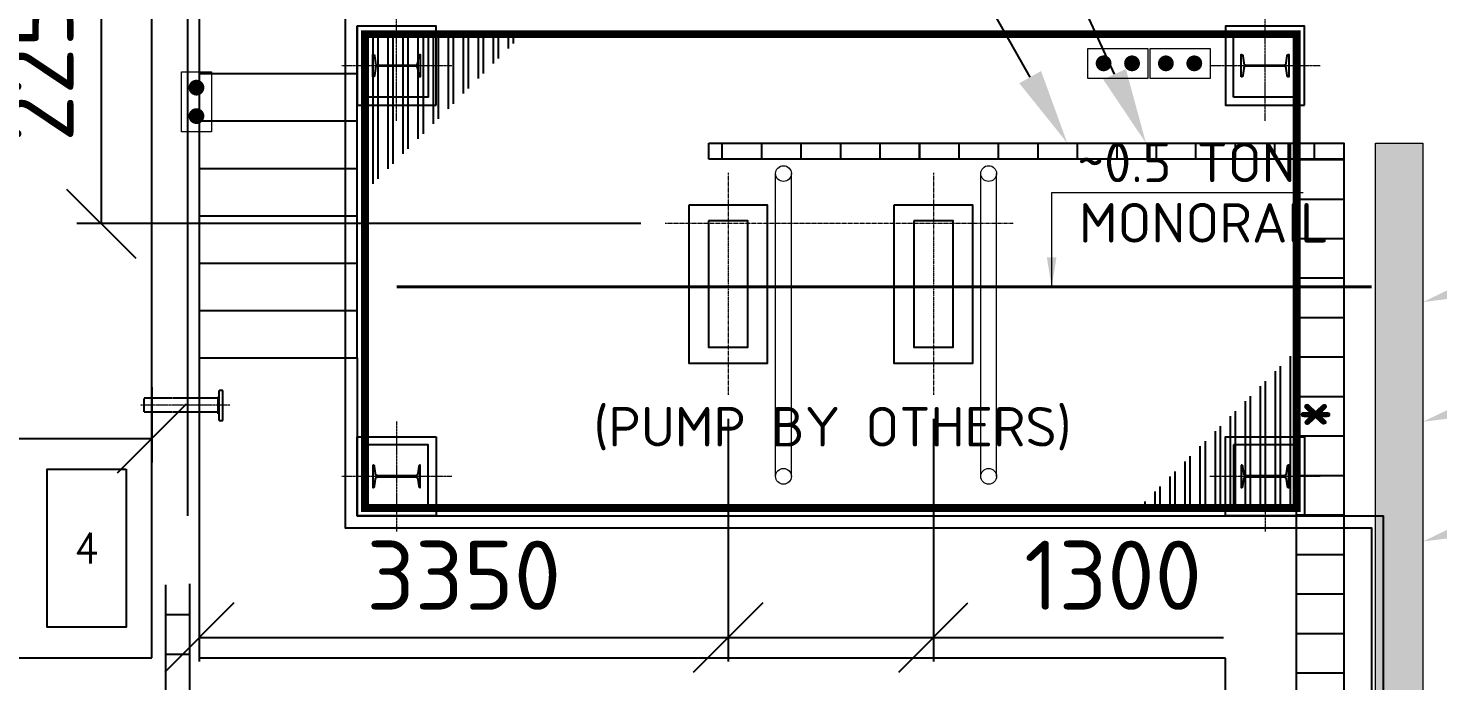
# Model space of a CAD drawing. Header units: inches. Extents: x 8618018 to 8935006, y 2431589 to 2567223.
# Drawn here: x 8699502 to 8708431, y 2491296 to 2495427 of the extents above; entities that cross this region are included whole.
import ezdxf
from ezdxf import colors
from ezdxf.entities.mleader import LeaderData, LeaderLine
from ezdxf.enums import TextEntityAlignment as Align
from ezdxf.math import Vec2, Vec3

# ---------------------------------------------------------------- set-up
doc = ezdxf.new("R2010")
doc.units = ezdxf.units.IN
doc.header["$MEASUREMENT"] = 0
for name, pattern in [('CENTER', [2, 1.25, -0.25, 0.25, -0.25]), ('HIDDEN', [0.375, 0.25, -0.125]), ('PHANTOM', [2.5, 1.25, -0.25, 0.25, -0.25, 0.25, -0.25])]:
    doc.linetypes.add(name, pattern=pattern)
doc.layers.get('Defpoints').update_dxf_attribs({"color": 252})
for name, color, linetype in [('CCT', 4, 'Continuous'), ('Civil', 252, 'Continuous'), ('Handrail', 252, 'FENCELINE1'), ('HIDDEN', 252, 'HIDDEN'), ('LAY-ROAD CARREGE WAY', 252, 'Continuous'), ('LCS', 4, 'Continuous'), ('MOTOR LOCATION', 3, 'Continuous'), ('PUMP', 252, 'Continuous'), ('STR', 252, 'Continuous'), ('T', 3, 'Continuous'), ('TEXT', 252, 'Continuous')]:
    doc.layers.add(name, color=color, linetype=linetype)
for name, color, linetype, lineweight in [('CL', 252, 'CENTER', 5), ('DIM', 252, 'Continuous', 13), ('ICT', 6, 'Continuous', 13), ('PCT', 2, 'Continuous', 15)]:
    doc.layers.add(name, color=color, linetype=linetype, lineweight=lineweight)
doc.styles.add('DIM', font='romans.shx', dxfattribs={"width": 0.8})
doc.styles.add('ISOCPEUR', font='isocpeur.ttf')
doc.styles.add('r-30', font='romans.shx')
doc.styles.add('Roman', font='romans')
doc.styles.get("Standard").update_dxf_attribs({"font": 'arial.ttf'})
doc.linetypes.add('FENCELINE1', pattern='A,6.35,-2.54,[133,ltypeshp.shx,S=2.54,R=0,X=-2.54,Y=0],-2.54,25.4', length=36.83)
doc.dimstyles.new('DIM', dxfattribs={"dimscale": 175, "dimtxt": 2.5, "dimasz": 2.5, "dimexe": 0.875, "dimexo": 0.875, "dimgap": 1, "dimtad": 1, "dimdec": 0, "dimzin": 9, "dimdsep": 46, "dimtxsty": 'ISOCPEUR', "dimblk": 'OBLIQUE', "dimcen": 0.09, "dimclrd": 256, "dimclre": 256, "dimclrt": 252, "dimadec": 0, "dimazin": 0, "dimtfac": 1, "dimtdec": 0, "dimtmove": 0, "dimatfit": 3, "dimfxl": 1, "dimtfill": 1, "dimtolj": 1, "dimtzin": 0, "dimarcsym": 0})
doc.dimstyles.new('DIM_100', dxfattribs={"dimscale": 75, "dimtxt": 2.5, "dimasz": 2.5, "dimexe": 1, "dimexo": 1, "dimgap": 0.75, "dimtad": 1, "dimdec": 0, "dimrnd": 1, "dimzin": 12, "dimdsep": 46, "dimtxsty": 'DIM', "dimcen": 0.09, "dimclrd": 256, "dimclre": 256, "dimclrt": 3, "dimadec": 0, "dimazin": 0, "dimtfac": 0.046875, "dimtdec": 0, "dimtmove": 0, "dimatfit": 3, "dimfxl": 1, "dimtolj": 1, "dimtzin": 12, "dimlwd": -1, "dimlwe": -1, "dimarcsym": 0})
pattern_1 = [(180, (28544000.16, 47283845.76), (-1e-13, -250), [])]
pattern_2 = [(90, (53521398.6, -17334978.7), (-250, 4e-14), [])]
pattern_3 = [(90, (53521398.59, -17334978.7), (-250, 4e-14), [])]
pattern_4 = [(360, (-11129153.74, -42329535.84), (9e-14, 250), [])]
pattern_5 = [(90, (-8595617.2, -2316505.8), (-95.25, 0), []), (90, (-8595585.45, -2316474.05), (-95.25, 0), [])]

# ---------------------------------------------------------------- blocks, each defined once
blk = doc.blocks.new('COL')
at = {"layer": 'Civil'}
blk.add_lwpolyline([(-250, -250), (250, -250), (250, 250), (-250, 250)], close=True, dxfattribs=at)
at = {"layer": 'CL', "ltscale": 0.25}
for p, q in [((0, -350), (0, 350)), ((-350, 0), (350, 0))]:
    blk.add_line(p, q, dxfattribs=at)
at = {"layer": 'STR'}
blk.add_lwpolyline([(-200, 200), (200, 200), (200, -200), (-200, -200)], close=True, dxfattribs=at)
blk.add_lwpolyline([(-70, 150), (70, 150), (70, 147.6, -0.414214), (63, 140.6), (17.8, 134.2, 0.414214), (3.8, 120.2), (3.8, -120.2, 0.414214), (17.8, -134.2), (63, -140.6, -0.414214), (70, -147.6), (70, -150), (-70, -150), (-70, -147.6, -0.414214), (-63, -140.6), (-17.9, -134.2, 0.414214), (-3.9, -120.2), (-3.9, 120.2, 0.414214), (-17.9, 134.2), (-63, 140.6, -0.414214), (-70, 147.6)], format="xyb", close=True, dxfattribs=at)
blk = doc.blocks.new('_Oblique')
at = {"color": 0, "linetype": 'ByBlock', "lineweight": -2}
blk.add_line((-0.5, -0.5), (0.5, 0.5), dxfattribs=at)
blk = doc.blocks.new('*D286')
at = {"layer": 'Defpoints', "color": 0, "transparency": 16777216}
for p in [(78705, 25400), (78705, 19800), (82145, 19800)]:
    blk.add_point(p, dxfattribs=at)
at = {"layer": 'DIM', "lineweight": -2, "transparency": 16777216}
for p, q in [((78858.1, 25400), (82298.1, 25400)), ((82145, 25400), (82145, 19800)), ((78858.1, 19800), (82298.1, 19800))]:
    blk.add_line(p, q, dxfattribs=at)
at = {"layer": 'DIM', "lineweight": -2, "transparency": 16777216, "xscale": 437.5, "yscale": 437.5, "zscale": 437.5}
for p, rotation in [((82145, 25400), 90), ((82145, 19800), 270)]:
    blk.add_blockref('_Oblique', p, dxfattribs=dict(at, rotation=rotation))
at = {"layer": 'DIM', "color": 252, "transparency": 16777216, "insert": (81751.2, 22600), "char_height": 437.5, "attachment_point": 5, "rotation": 90, "style": 'ISOCPEUR', "bg_fill": 3, "box_fill_scale": 1.1, "bg_fill_color": 256, "bg_fill_true_color": 13158600, "bg_fill_transparency": 0}
blk.add_mtext('\\A1;5600', dxfattribs=at)
blk = doc.blocks.new('*D287')
at = {"layer": 'Defpoints', "color": 0, "transparency": 16777216}
for p in [(39005, 21968), (72205, 21968), (72205, 21490.4)]:
    blk.add_point(p, dxfattribs=at)
at = {"layer": 'DIM', "lineweight": -2, "transparency": 16777216}
for p, q in [((39005, 21814.9), (39005, 21337.3)), ((72205, 21814.9), (72205, 21337.3)), ((39005, 21490.4), (72205, 21490.4))]:
    blk.add_line(p, q, dxfattribs=at)
at = {"layer": 'DIM', "lineweight": -2, "transparency": 16777216, "xscale": 437.5, "yscale": 437.5, "zscale": 437.5, "rotation": 180}
blk.add_blockref('_Oblique', (39005, 21490.4), dxfattribs=at)
at = {"layer": 'DIM', "lineweight": -2, "transparency": 16777216, "xscale": 437.5, "yscale": 437.5, "zscale": 437.5}
blk.add_blockref('_Oblique', (72205, 21490.4), dxfattribs=at)
at = {"layer": 'DIM', "color": 252, "transparency": 16777216, "insert": (55605, 21884.2), "char_height": 437.5, "attachment_point": 5, "style": 'ISOCPEUR', "bg_fill": 3, "box_fill_scale": 1.1, "bg_fill_color": 256, "bg_fill_true_color": 13158600, "bg_fill_transparency": 0}
blk.add_mtext('\\A1;33200', dxfattribs=at)
blk = doc.blocks.new('*D288')
at = {"layer": 'Defpoints', "color": 0, "transparency": 16777216}
for p in [(75855, 21767), (72505, 20610.4), (75855, 20230)]:
    blk.add_point(p, dxfattribs=at)
at = {"layer": 'DIM', "lineweight": -2, "transparency": 16777216}
for p, q in [((75855, 21613.9), (75855, 20076.8)), ((72505, 20457.3), (72505, 20076.8)), ((72505, 20230), (75855, 20230))]:
    blk.add_line(p, q, dxfattribs=at)
at = {"layer": 'DIM', "lineweight": -2, "transparency": 16777216, "xscale": 437.5, "yscale": 437.5, "zscale": 437.5, "rotation": 180}
blk.add_blockref('_Oblique', (72505, 20230), dxfattribs=at)
at = {"layer": 'DIM', "lineweight": -2, "transparency": 16777216, "xscale": 437.5, "yscale": 437.5, "zscale": 437.5}
blk.add_blockref('_Oblique', (75855, 20230), dxfattribs=at)
at = {"layer": 'DIM', "color": 252, "transparency": 16777216, "insert": (74180, 20623.7), "char_height": 437.5, "attachment_point": 5, "style": 'ISOCPEUR', "bg_fill": 3, "box_fill_scale": 1.1, "bg_fill_color": 256, "bg_fill_true_color": 13158600, "bg_fill_transparency": 0}
blk.add_mtext('\\A1;3350', dxfattribs=at)
blk = doc.blocks.new('*D289')
at = {"layer": 'Defpoints', "color": 0, "transparency": 16777216}
for p in [(75855, 21767), (77155, 21767), (77155, 20230)]:
    blk.add_point(p, dxfattribs=at)
at = {"layer": 'DIM', "lineweight": -2, "transparency": 16777216}
for p, q in [((75855, 21613.9), (75855, 20076.8)), ((77155, 21613.9), (77155, 20076.8)), ((75855, 20230), (77155, 20230)), ((77155, 20230), (78992.5, 20230))]:
    blk.add_line(p, q, dxfattribs=at)
at = {"layer": 'DIM', "lineweight": -2, "transparency": 16777216, "xscale": 437.5, "yscale": 437.5, "zscale": 437.5, "rotation": 180}
blk.add_blockref('_Oblique', (75855, 20230), dxfattribs=at)
at = {"layer": 'DIM', "lineweight": -2, "transparency": 16777216, "xscale": 437.5, "yscale": 437.5, "zscale": 437.5}
blk.add_blockref('_Oblique', (77155, 20230), dxfattribs=at)
at = {"layer": 'DIM', "color": 252, "transparency": 16777216, "insert": (78292.5, 20623.7), "char_height": 437.5, "attachment_point": 5, "style": 'ISOCPEUR', "bg_fill": 3, "box_fill_scale": 1.1, "bg_fill_color": 256, "bg_fill_true_color": 13158600, "bg_fill_transparency": 0}
blk.add_mtext('\\A1;1300', dxfattribs=at)
blk = doc.blocks.new('*D290')
at = {"layer": 'Defpoints', "color": 0, "transparency": 16777216}
for p in [(72205, 25100), (71883.4, 22850), (75455, 22850)]:
    blk.add_point(p, dxfattribs=at)
at = {"layer": 'DIM', "lineweight": -2, "transparency": 16777216}
for p, q in [((72051.9, 25100), (71730.3, 25100)), ((71883.4, 25100), (71883.4, 22850)), ((75301.9, 22850), (71730.3, 22850))]:
    blk.add_line(p, q, dxfattribs=at)
at = {"layer": 'DIM', "lineweight": -2, "transparency": 16777216, "xscale": 437.5, "yscale": 437.5, "zscale": 437.5}
for p, rotation in [((71883.4, 25100), 90), ((71883.4, 22850), 270)]:
    blk.add_blockref('_Oblique', p, dxfattribs=dict(at, rotation=rotation))
at = {"layer": 'DIM', "color": 252, "transparency": 16777216, "insert": (71489.7, 23975), "char_height": 437.5, "attachment_point": 5, "rotation": 90, "style": 'ISOCPEUR', "bg_fill": 3, "box_fill_scale": 1.1, "bg_fill_color": 256, "bg_fill_true_color": 13158600, "bg_fill_transparency": 0}
blk.add_mtext('\\A1;2250', dxfattribs=at)
blk = doc.blocks.new('LCS')
at = {"layer": 'T', "color": 4, "lineweight": 0}
blk.add_lwpolyline([(-590, 295), (-210, 295), (-210, 105), (-590, 105)], close=True, dxfattribs=at)
at = {"layer": 'T', "color": 4, "const_width": 50}
for points in [[(-515, 200, 1), (-465, 200, 1)], [(-335, 200, 1), (-285, 200, 1)]]:
    blk.add_lwpolyline(points, format="xyb", close=True, dxfattribs=at)
at = {"layer": 'MOTOR LOCATION', "color": 4, "style": 'Roman'}
blk.add_attdef('XXX', (246.1, 103.3), '', height=240, dxfattribs=at)
blk = doc.blocks.new('GA CRM')
h = blk.add_hatch()
h.set_pattern_fill('ANSI32', color=256, scale=10, angle=45)
h.set_pattern_definition(pattern_5)
h.paths.add_polyline_path([(73555, 23050), (73555, 24050), (74555, 24050)])
h = blk.add_hatch()
h.set_pattern_fill('ANSI32', color=256, scale=10, angle=45)
h.set_pattern_definition(pattern_5)
h.paths.add_polyline_path([(79455, 22050), (79455, 21050), (78455, 21050)])
at = {"linetype": 'PHANTOM', "const_width": 50}
blk.add_lwpolyline([(73555, 24050), (79455, 24050), (79455, 21050), (73555, 21050)], close=True, dxfattribs=at)
at = {"color": 252, "linetype": 'PHANTOM', "const_width": 20}
blk.add_lwpolyline([(73755, 22450), (79930.2, 22450)], dxfattribs=at)
at = {"layer": 'Civil'}
for p, q in [((73505, 22000), (73505, 24100)), ((72505, 23800), (73505, 23800)), ((72505, 23500), (73505, 23500)), ((72505, 23200), (73505, 23200)), ((72505, 22900), (73505, 22900)), ((72505, 22600), (73505, 22600)), ((72505, 22300), (73505, 22300)), ((72505, 22000), (73505, 22000)), ((73505, 22000), (73505, 21000)), ((73505, 21000), (80005, 21000))]:
    blk.add_line(p, q, dxfattribs=at)
for points in [[(72505, 25100), (72505, 22000)], [(79005, 7500), (80005, 7500), (80005, 21000)]]:
    blk.add_lwpolyline(points, dxfattribs=at)
for points in [[(75605, 22967), (75605, 21967), (76105, 21967), (76105, 22967)], [(76905, 22967), (76905, 21967), (77405, 21967), (77405, 22967)]]:
    blk.add_lwpolyline(points, close=True, dxfattribs=at)
at = {"layer": 'CL'}
for p, q in [((75855, 23171.7), (75855, 21767)), ((77155, 23171.7), (77155, 21767)), ((77659.1, 22850), (75455, 22850))]:
    blk.add_line(p, q, dxfattribs=at)
at = {"layer": 'CL', "ltscale": 0.25}
blk.add_line((72700.1, 21700), (72132.3, 21700), dxfattribs=at)
at = {"layer": 'Handrail', "linetype": 'FENCELINE1', "ltscale": 0.01}
blk.add_lwpolyline([(79939.9, 29900), (79939.9, 24175), (73430, 24175), (73430, 20925), (79930, 20925), (79930, 7575), (79005, 7575)], dxfattribs=at)
at = {"layer": 'HIDDEN'}
for p, q in [((72205, 20100), (72205, 25100)), ((72505, 22000), (72505, 20100)), ((39005, 20100), (72205, 20100)), ((72505, 20100), (79005, 20100)), ((79005, 19800), (79005, 20100))]:
    blk.add_line(p, q, dxfattribs=at)
at = {"layer": 'HIDDEN', "ltscale": 0.75}
for p, q in [((72631.1, 21604.7), (72631.1, 21795.2)), ((72631.1, 21795.2), (72653.4, 21795.2)), ((72653.4, 21604.7), (72653.4, 21795.2)), ((72155, 21655.5), (72155, 21744.4)), ((72624.8, 21744.4), (72155, 21744.4)), ((72631.1, 21754), (72624.8, 21754)), ((72624.8, 21646), (72624.8, 21754)), ((72653.4, 21763.5), (72655, 21763.5)), ((72655, 21636.5), (72655, 21763.5)), ((72624.8, 21655.5), (72155, 21655.5)), ((72631.1, 21646), (72624.8, 21646)), ((72653.4, 21636.5), (72655, 21636.5)), ((72631.1, 21604.7), (72653.4, 21604.7))]:
    blk.add_line(p, q, dxfattribs=at)
at = {"layer": 'LAY-ROAD CARREGE WAY', "color": 252}
blk.add_lwpolyline([(72430, 25200), (72430, 21000)], dxfattribs=at)
at = {"layer": 'PUMP', "ltscale": 0.25}
for points in [[(75730, 22867), (75730, 22067), (75980, 22067), (75980, 22867)], [(77030, 22867), (77030, 22067), (77280, 22067), (77280, 22867)]]:
    blk.add_lwpolyline(points, close=True, dxfattribs=at)
at = {"color": 7, "rotation": 90.00000000000001}
for p in [(73755, 23850), (79255, 23850)]:
    blk.add_blockref('COL', p, dxfattribs=at)
at = {"color": 7, "xscale": -1, "rotation": 90}
for p in [(73755, 21250), (79255, 21250)]:
    blk.add_blockref('COL', p, dxfattribs=at)
at = {"layer": 'DIM', "color": 252, "style": 'ISOCPEUR'}
blk.add_text('(PUMP BY OTHERS)', height=250, dxfattribs=at).set_placement((75002.6, 21439.2))
at = {"layer": 'TEXT', "color": 252, "style": 'ISOCPEUR'}
blk.add_text('*', height=350, dxfattribs=at).set_placement((79456.3, 21503.9))
at = {"layer": 'TEXT', "char_height": 250, "attachment_point": 7, "style": 'ISOCPEUR'}
for s, insert in [('\\A1;~0.5 TON', (78065.3, 23112.7)), ('\\A1;MONORAIL', (78076.8, 22729.8))]:
    blk.add_mtext(s, dxfattribs=dict(at, insert=insert))
at = {"layer": 'DIM', "color": 7}
blk.add_leader([(77903.8, 22450), (77903.8, 23046.2), (79495.7, 23046.2)], dimstyle='DIM_100', dxfattribs=at)
at = {"layer": 'DIM'}
for base, p1, p2, picture, middle in [((82145, 19800), (78705, 25400), (78705, 19800), '*D286', (81751.2, 22600)), ((71883.4, 22850), (72205, 25100), (75455, 22850), '*D290', (71489.7, 23975))]:
    dim = blk.add_linear_dim(base=base, p1=p1, p2=p2, angle=90, dimstyle='DIM', override={"dimarcsym": 1}, dxfattribs=at)
    dim.commit()
    dim.dimension.update_dxf_attribs({"geometry": picture, "text_midpoint": middle})
dim = blk.add_linear_dim(base=(72205, 21490.4), p1=(39005, 21968), p2=(72205, 21968), dimstyle='DIM', override={"dimarcsym": 1}, dxfattribs=at)
dim.commit()
dim.dimension.update_dxf_attribs({"geometry": '*D287', "text_midpoint": (55605, 21884.2)})
dim = blk.add_linear_dim(base=(75855, 20230), p1=(72505, 20610.4), p2=(75855, 21767), dimstyle='DIM', override={"dimarcsym": 1}, dxfattribs=at)
dim.commit()
dim.dimension.update_dxf_attribs({"geometry": '*D288', "text_midpoint": (74180, 20623.7)})
dim = blk.add_linear_dim(base=(77155, 20230), p1=(75855, 21767), p2=(77155, 21767), dimstyle='DIM', override={"dimarcsym": 1}, dxfattribs=at)
dim.commit()
dim.dimension.update_dxf_attribs({"geometry": '*D289', "text_midpoint": (78292.5, 20623.7)})

msp = doc.modelspace()

# ---------------------------------------------------------------- block references
at = {"color": 252}
msp.add_blockref('GA CRM', (8628081, 2471340), dxfattribs=at)

# ---------------------------------------------------------------- next in the draw order: hatches: boundary and pattern name
at = {"layer": 'CCT'}
h = msp.add_hatch(dxfattribs=at)
h.set_pattern_fill('ANSI31', color=256, scale=2000, angle=45, style=0)
h.set_pattern_definition(pattern_3)
h.paths.add_polyline_path([(8707836.2, 2494599.3), (8707836.2, 2494699.3), (8703814.3, 2494699.2), (8703814.3, 2494599.2)])
h = msp.add_hatch(dxfattribs=at)
h.set_pattern_fill('ANSI31', color=256, scale=2000, angle=45, style=0)
h.set_pattern_definition(pattern_2)
h.paths.add_polyline_path([(8707836.2, 2494599.3), (8707836.2, 2494699.3), (8704530.7, 2494699.2), (8704530.7, 2494599.2)])
h = msp.add_hatch(dxfattribs=at)
h.set_pattern_fill('ANSI31', color=256, scale=2000, angle=135, style=0)
h.set_pattern_definition(pattern_1)
h.paths.add_polyline_path([(8707836.2, 2494699.3), (8707536.2, 2494699.3), (8707536.2, 2484673.1), (8707836.2, 2484673.1)])
h = msp.add_hatch(dxfattribs=at)
h.set_pattern_fill('ANSI31', color=256, scale=2000, angle=-45, style=0)
h.set_pattern_definition(pattern_4)
h.paths.add_polyline_path([(8700424.2, 2487501.1), (8700524.2, 2487501.1), (8700524.2, 2491903), (8700374.2, 2491903)])
at = {"layer": 'ICT'}
h = msp.add_hatch(dxfattribs=at)
h.set_pattern_fill('HEX', color=256, scale=18, angle=45, style=0)
h.set_pattern_definition([(45, (213760.39, 0), (-69.9941694, 69.9941694), [57.15, -114.3]), (165, (213760.39, 0), (-25.6196441, -95.6138135), [57.15, -114.3]), (105, (213800.81, 40.41), (-95.6138135, -25.6196441), [57.15, -114.3])])
h.paths.add_polyline_path([(8708036.2, 2487501.1), (8708336.2, 2487501.1), (8708336.2, 2494699.3), (8708036.2, 2494699.3)])
h.paths.add_polyline_path([(8708336.2, 2487201.1), (8708036.2, 2487201.1), (8708036.1, 2483518), (8708336.1, 2483522)])
at = {"layer": 'PCT'}
h = msp.add_hatch(dxfattribs=at)
h.set_pattern_fill('ANSI31', color=256, scale=2000, angle=45, style=0)
h.set_pattern_definition(pattern_3)
h.paths.add_polyline_path([(8707836.2, 2494599.3), (8707836.2, 2494699.3), (8703814.3, 2494699.2), (8703814.3, 2494599.2)])
h = msp.add_hatch(dxfattribs=at)
h.set_pattern_fill('ANSI31', color=256, scale=2000, angle=45, style=0)
h.set_pattern_definition(pattern_2)
h.paths.add_polyline_path([(8707836.2, 2494599.3), (8707836.2, 2494699.3), (8704530.7, 2494699.2), (8704530.7, 2494599.2)])
h = msp.add_hatch(dxfattribs=at)
h.set_pattern_fill('ANSI31', color=256, scale=2000, angle=135, style=0)
h.set_pattern_definition(pattern_1)
h.paths.add_polyline_path([(8707836.2, 2494699.3), (8707536.2, 2494699.3), (8707536.2, 2484673.1), (8707836.2, 2484673.1)])
h = msp.add_hatch(dxfattribs=at)
h.set_pattern_fill('ANSI31', color=256, scale=2000, angle=-45, style=0)
h.set_pattern_definition(pattern_4)
h.paths.add_polyline_path([(8700424.2, 2487501.1), (8700524.2, 2487501.1), (8700524.2, 2491903), (8700374.2, 2491903)])

# ---------------------------------------------------------------- next in the draw order: linework, layer by layer
at = {"color": 3}
msp.add_lwpolyline([(8700123.5, 2492635.5), (8700123.5, 2491635.5), (8699623.5, 2491635.5), (8699623.5, 2492635.5)], close=True, dxfattribs=at)
at = {"layer": 'CCT'}
for p, q in [((8703814.3, 2494699.2), (8707836.2, 2494699.3)), ((8703814.3, 2494699.2), (8707836.2, 2494699.3)), ((8703814.3, 2494599.2), (8703814.3, 2494699.2)), ((8703814.3, 2494599.2), (8703814.3, 2494699.2)), ((8703814.3, 2494599.2), (8703814.3, 2494699.2)), ((8707836.2, 2494599.3), (8703814.3, 2494599.2)), ((8707836.2, 2494599.3), (8703814.3, 2494599.2)), ((8700374.2, 2487501.1, 65850.6), (8700374.2, 2491903)), ((8700524.2, 2491910.4), (8700524.2, 2487501.1))]:
    msp.add_line(p, q, dxfattribs=at)
msp.add_lwpolyline([(8707536.2, 2484673.1), (8707536.2, 2494699.3), (8707836.2, 2494699.3), (8707836.2, 2484673.1)], close=True, dxfattribs=at)
at = {"layer": 'ICT'}
msp.add_lwpolyline([(8708036.2, 2487501.1), (8708036.2, 2494699.3), (8708336.2, 2494699.3), (8708336.2, 2487501.1)], dxfattribs=at)
at = {"layer": 'PCT'}
for p, q in [((8703814.3, 2494699.2), (8707836.2, 2494699.3)), ((8707836.2, 2494599.3), (8703814.3, 2494599.2))]:
    msp.add_line(p, q, dxfattribs=at)
at = {"layer": 'PCT', "color": 2, "lineweight": 0, "ltscale": 300}
for p, q in [((8704236, 2492590), (8704236, 2494507)), ((8704336, 2492590), (8704336, 2494507)), ((8705536, 2492590), (8705536, 2494507)), ((8705636, 2492590), (8705636, 2494507))]:
    msp.add_line(p, q, dxfattribs=at)
at = {"layer": 'PCT'}
msp.add_lwpolyline([(8707536.2, 2484673.1), (8707536.2, 2494699.3), (8707836.2, 2494699.3), (8707836.2, 2484673.1)], close=True, dxfattribs=at)
at = {"layer": 'PCT', "color": 2, "lineweight": 0, "ltscale": 300}
for centre in [(8704286, 2494507), (8705586, 2494507), (8704286, 2492590), (8705586, 2492590)]:
    msp.add_circle(centre, 50, dxfattribs=at)

# ---------------------------------------------------------------- next in the draw order: block references
at = {"layer": 'LCS'}
for p in [(8706803.9, 2495005, 59109), (8707198.1, 2495005, 59109), (8707198.1, 2495005, 59109)]:
    msp.add_blockref('LCS', p, dxfattribs=at)
at = {"layer": 'LCS', "rotation": 270}
msp.add_blockref('LCS', (8700368, 2494561.1, 59060), dxfattribs=at)

# ---------------------------------------------------------------- next in the draw order: texts
at = {"layer": 'PCT', "color": 2, "style": 'r-30', "width": 0.95}
msp.add_text('4', height=195, dxfattribs=at).set_placement((8699873.5, 2492135.5), align=Align.MIDDLE_CENTER)

# ---------------------------------------------------------------- next in the draw order: leaders
at = {"layer": 'CCT', "lineweight": 0}
ml = msp.add_multileader_mtext('Standard', dxfattribs=at)
ml.set_content('', color=256)
ml.set_leader_properties()
ml.build(insert=Vec2(0, 0))
ml.multileader.update_dxf_attribs({"text_right_attachment_type": 6, "dogleg_length": 1700, "arrow_head_size": 480})
ctx = ml.context
ctx.base_point, ctx.char_height, ctx.arrow_head_size, ctx.landing_gap_size, ctx.plane_origin = Vec3(8699735.6, 2496671.7), 0.432, 480, 0.216, Vec3(8707281.4, 2493895)
ctx.right_attachment = 6
notes = []
notes.append((ctx, [(0, (1, 1, 0), (8705681.7, 2496671.9), (-1, 0), 5945.7, [(0, [(8706582.4, 2494699.3)], 0, [])])]))
ctx.mtext.insert, ctx.mtext.text_direction, ctx.mtext.rotation, ctx.mtext.flow_direction = Vec3(8699735.8, 2496671.5), Vec3(-1, 0), 3.141593, 5
ml = msp.add_multileader_mtext('Standard', dxfattribs=at)
ml.set_content('', color=256)
ml.set_leader_properties()
ml.build(insert=Vec2(0, 0))
ml.multileader.update_dxf_attribs({"text_right_attachment_type": 6, "dogleg_length": 1700, "arrow_head_size": 480})
ctx = ml.context
ctx.base_point, ctx.char_height, ctx.arrow_head_size, ctx.landing_gap_size, ctx.plane_origin = Vec3(8719525.1, 2493552.6, 7612.9), 0.432, 480, 0.216, Vec3(8708826.9, 2490775.7, 7612.9)
ctx.right_attachment, ctx.text_align_type = 6, 2
notes.append((ctx, [(0, (1, 1, 0), (8710426.6, 2493552.6, 7612.9), (1, 0), 9098.5, [(0, [(8708336.2, 2492935.4, 7612.9)], 0, [])])]))
ctx.mtext.insert, ctx.mtext.text_direction, ctx.mtext.rotation, ctx.mtext.alignment, ctx.mtext.flow_direction = Vec3(8719525.3, 2493552.4, 7612.9), Vec3(-1, 0), 3.141593, 3, 5
at = {"layer": 'ICT', "color": 6, "lineweight": 0}
ml = msp.add_multileader_mtext('Standard', dxfattribs=at)
ml.set_content('', color=6)
ml.set_leader_properties()
ml.build(insert=Vec2(0, 0))
ml.multileader.update_dxf_attribs({"text_right_attachment_type": 6, "dogleg_length": 9957.8, "arrow_head_size": 480})
ctx = ml.context
ctx.base_point, ctx.char_height, ctx.arrow_head_size, ctx.landing_gap_size, ctx.plane_origin = Vec3(8720384.8, 2494310.6, 7612.9), 0.432, 480, 0.216, Vec3(8708826.9, 2491533.6, 7612.9)
ctx.right_attachment, ctx.text_align_type = 6, 2
notes.append((ctx, [(0, (1, 1, 0), (8710427, 2494310.6, 7612.9), (1, 0), 9957.8, [(0, [(8708336.2, 2493693.4, 7612.9)], 0, [])])]))
ctx.mtext.insert, ctx.mtext.text_direction, ctx.mtext.rotation, ctx.mtext.alignment, ctx.mtext.flow_direction = Vec3(8720385, 2494310.4, 7612.9), Vec3(-1, 0), 3.141593, 3, 5
at = {"layer": 'PCT', "lineweight": 0}
ml = msp.add_multileader_mtext('Standard', dxfattribs=at)
ml.set_content('', color=256)
ml.set_leader_properties()
ml.build(insert=Vec2(0, 0))
ml.multileader.update_dxf_attribs({"text_right_attachment_type": 6, "dogleg_length": 1700, "arrow_head_size": 480})
ctx = ml.context
ctx.base_point, ctx.char_height, ctx.arrow_head_size, ctx.landing_gap_size, ctx.plane_origin = Vec3(8700264.5, 2495884.2), 9.6, 480, 4.8, Vec3(8707281.4, 2493112)
ctx.right_attachment, ctx.text_align_type = 6, 2
notes.append((ctx, [(0, (1, 1, 0), (8705415.4, 2495889), (-1, 0), 5141.3, [(0, [(8706084.1, 2494699.3)], 0, [])])]))
ctx.mtext.insert, ctx.mtext.text_direction, ctx.mtext.rotation, ctx.mtext.alignment, ctx.mtext.flow_direction = Vec3(8700269.3, 2495879.4), Vec3(-1, 0), 3.141593, 3, 5
ml = msp.add_multileader_mtext('Standard', dxfattribs=at)
ml.set_content('', color=256)
ml.set_leader_properties()
ml.build(insert=Vec2(0, 0))
ml.multileader.update_dxf_attribs({"text_right_attachment_type": 6, "dogleg_length": 8928.9, "arrow_head_size": 480})
ctx = ml.context
ctx.base_point, ctx.char_height, ctx.arrow_head_size, ctx.landing_gap_size, ctx.plane_origin = Vec3(8719351.2, 2492794.7, 7612.9), 9.6, 480, 4.8, Vec3(8708831.7, 2490017.8, 7612.9)
ctx.right_attachment = 6
notes.append((ctx, [(0, (1, 1, 0), (8710422.3, 2492794.7, 7612.9), (1, 0), 8928.9, [(0, [(8708336.2, 2492177.5, 7612.9)], 0, [])])]))
ctx.mtext.insert, ctx.mtext.text_direction, ctx.mtext.rotation, ctx.mtext.flow_direction = Vec3(8719356, 2492789.9, 7612.9), Vec3(-1, 0), 3.141593, 5
for ctx, leaders in notes:
    for number, flags, end, landing, length, lines in leaders:
        leader = LeaderData()
        leader.index, (leader.has_last_leader_line, leader.has_dogleg_vector, leader.attachment_direction) = number, flags
        leader.last_leader_point, leader.dogleg_vector, leader.dogleg_length = Vec3(end), Vec3(landing), length
        for number, points, colour, breaks in lines:
            line = LeaderLine()
            line.index, line.vertices, line.color, line.breaks = number, Vec3.list(points), colors.encode_raw_color(colour), breaks
            leader.lines.append(line)
        ctx.leaders.append(leader)

doc.saveas('drawing.dxf')
